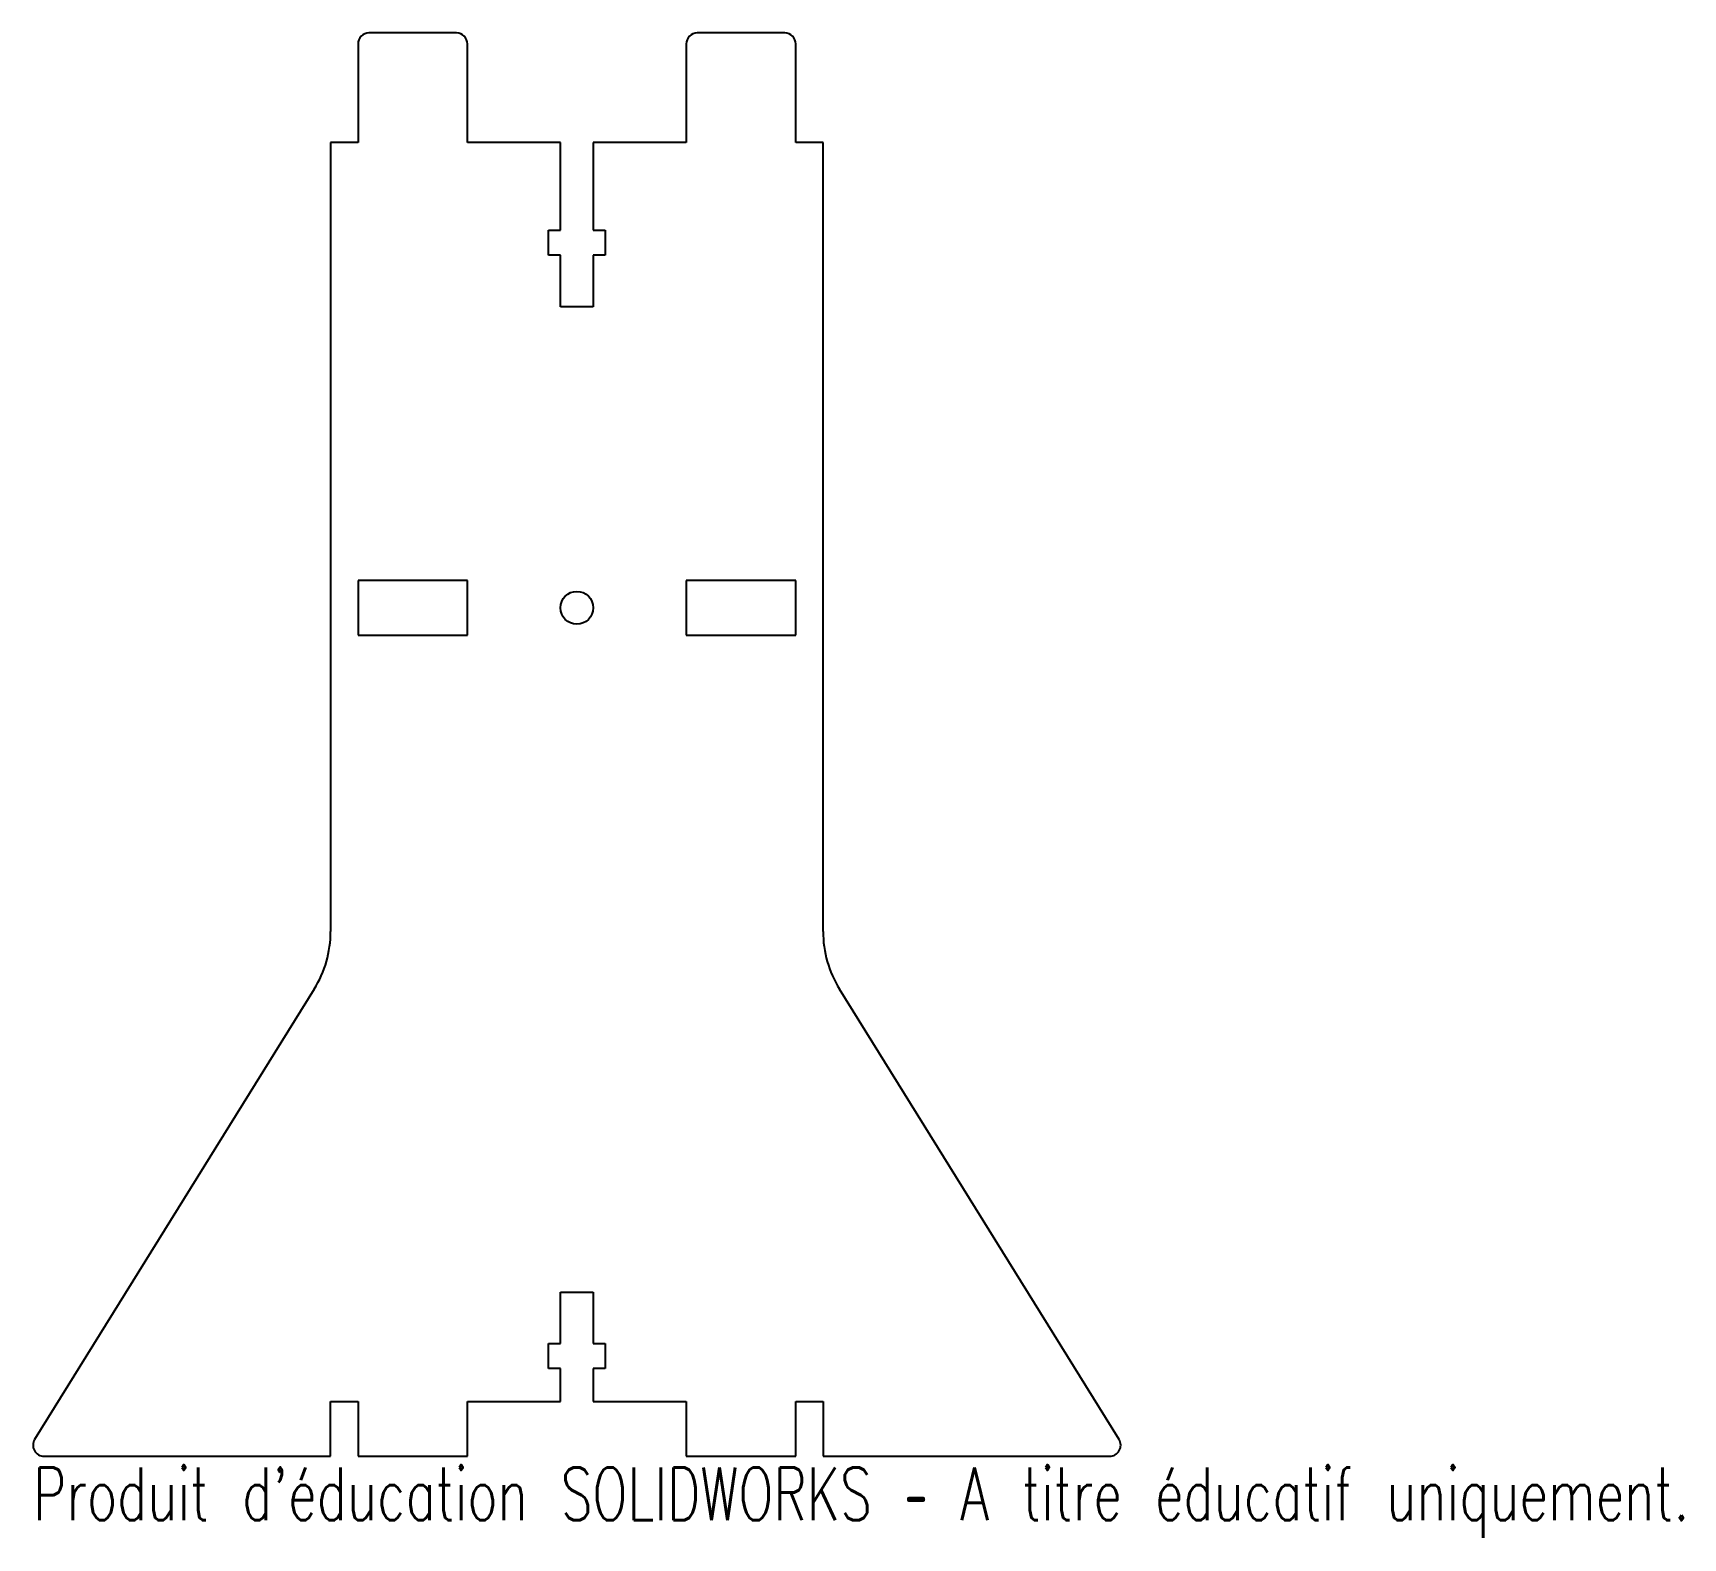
# Model space of a CAD drawing. Header units: millimetres. Extents: x -60 to 91, y -69 to 69.
import ezdxf

# ---------------------------------------------------------------- set-up
doc = ezdxf.new("R2010")
doc.units = ezdxf.units.MM
doc.styles.add('SLDTEXTSTYLE0', font='TXT', dxfattribs={"width": 0.7, "bigfont": 'bigfont'})

msp = doc.modelspace()

# ---------------------------------------------------------------- linework, layer by layer
at = {"color": 7, "linetype": 'Continuous', "lineweight": 25}
for p, q in [((-21.02, 68.81), (-29.02, 68.81)), ((8.98, 68.81), (0.98, 68.81)), ((-30.02, 67.81), (-30.02, 58.81)), ((-20.02, 58.81), (-20.02, 67.81)), ((-0.02, 67.81), (-0.02, 58.81)), ((9.98, 58.81), (9.98, 67.81)), ((-32.52, 58.81), (-32.52, -13.25)), ((-30.02, 58.81), (-32.52, 58.81)), ((-11.52, 58.81), (-20.02, 58.81)), ((-11.52, 50.81), (-11.52, 58.81)), ((-8.52, 58.81), (-8.52, 50.81)), ((-0.02, 58.81), (-8.52, 58.81)), ((12.48, 58.81), (9.98, 58.81)), ((12.48, -13.25), (12.48, 58.81)), ((-12.62, 50.81), (-11.52, 50.81)), ((-12.62, 48.51), (-12.62, 50.81)), ((-8.52, 50.81), (-7.42, 50.81)), ((-7.42, 50.81), (-7.42, 48.51)), ((-11.52, 48.51), (-12.62, 48.51)), ((-11.52, 43.81), (-11.52, 48.51)), ((-8.52, 48.51), (-8.52, 43.81)), ((-7.42, 48.51), (-8.52, 48.51)), ((-8.52, 43.81), (-11.52, 43.81)), ((-20.02, 18.81), (-30.02, 18.81)), ((-30.02, 18.81), (-30.02, 13.81)), ((-20.02, 13.81), (-20.02, 18.81)), ((9.98, 18.81), (-0.02, 18.81)), ((-0.02, 18.81), (-0.02, 13.81)), ((9.98, 13.81), (9.98, 18.81)), ((-30.02, 13.81), (-20.02, 13.81)), ((-0.02, 13.81), (9.98, 13.81)), ((-34.02, -18.53), (-59.57, -59.66)), ((39.53, -59.66), (13.99, -18.53)), ((-11.52, -46.19), (-8.52, -46.19)), ((-11.52, -50.89), (-11.52, -46.19)), ((-8.52, -46.19), (-8.52, -50.89)), ((-12.62, -50.89), (-11.52, -50.89)), ((-12.62, -53.19), (-12.62, -50.89)), ((-8.52, -50.89), (-7.42, -50.89)), ((-7.42, -50.89), (-7.42, -53.19)), ((-11.52, -53.19), (-12.62, -53.19)), ((-11.52, -56.19), (-11.52, -53.19)), ((-8.52, -53.19), (-8.52, -56.19)), ((-7.42, -53.19), (-8.52, -53.19)), ((-32.52, -56.19), (-30.02, -56.19)), ((-32.52, -61.19), (-32.52, -56.19)), ((-30.02, -56.19), (-30.02, -61.19)), ((-20.02, -56.19), (-11.52, -56.19)), ((-20.02, -61.19), (-20.02, -56.19)), ((-8.52, -56.19), (-0.02, -56.19)), ((-0.02, -56.19), (-0.02, -61.19)), ((9.98, -56.19), (12.48, -56.19)), ((9.98, -61.19), (9.98, -56.19)), ((12.48, -56.19), (12.48, -61.19)), ((-58.72, -61.19), (-32.52, -61.19)), ((-30.02, -61.19), (-20.02, -61.19)), ((-0.02, -61.19), (9.98, -61.19)), ((12.48, -61.19), (38.68, -61.19))]:
    msp.add_line(p, q, dxfattribs=at)
msp.add_circle((-10.02, 16.31), 1.5, dxfattribs=at)
for centre, radius, start, end in [((-29.02, 67.81), 1, 90, 180), ((-21.02, 67.81), 1, 0, 90), ((0.98, 67.81), 1, 90, 180), ((8.98, 67.81), 1, 0, 90), ((-42.52, -13.25), 10, 328.1592, 0), ((22.48, -13.25), 10, 180, 211.8408), ((-58.72, -60.19), 1, 148.1592, 270), ((38.68, -60.19), 1, 270, 31.8408)]:
    msp.add_arc(centre, radius, start, end, dxfattribs=at)

# ---------------------------------------------------------------- texts
at = {"color": 7, "linetype": 'Continuous', "insert": (-59.72, -62.21), "char_height": 4.8336, "attachment_point": 1, "style": 'SLDTEXTSTYLE0'}
msp.add_mtext("Produit d'éducation SOLIDWORKS – A titre éducatif uniquement.", dxfattribs=at)

doc.saveas('drawing.dxf')
